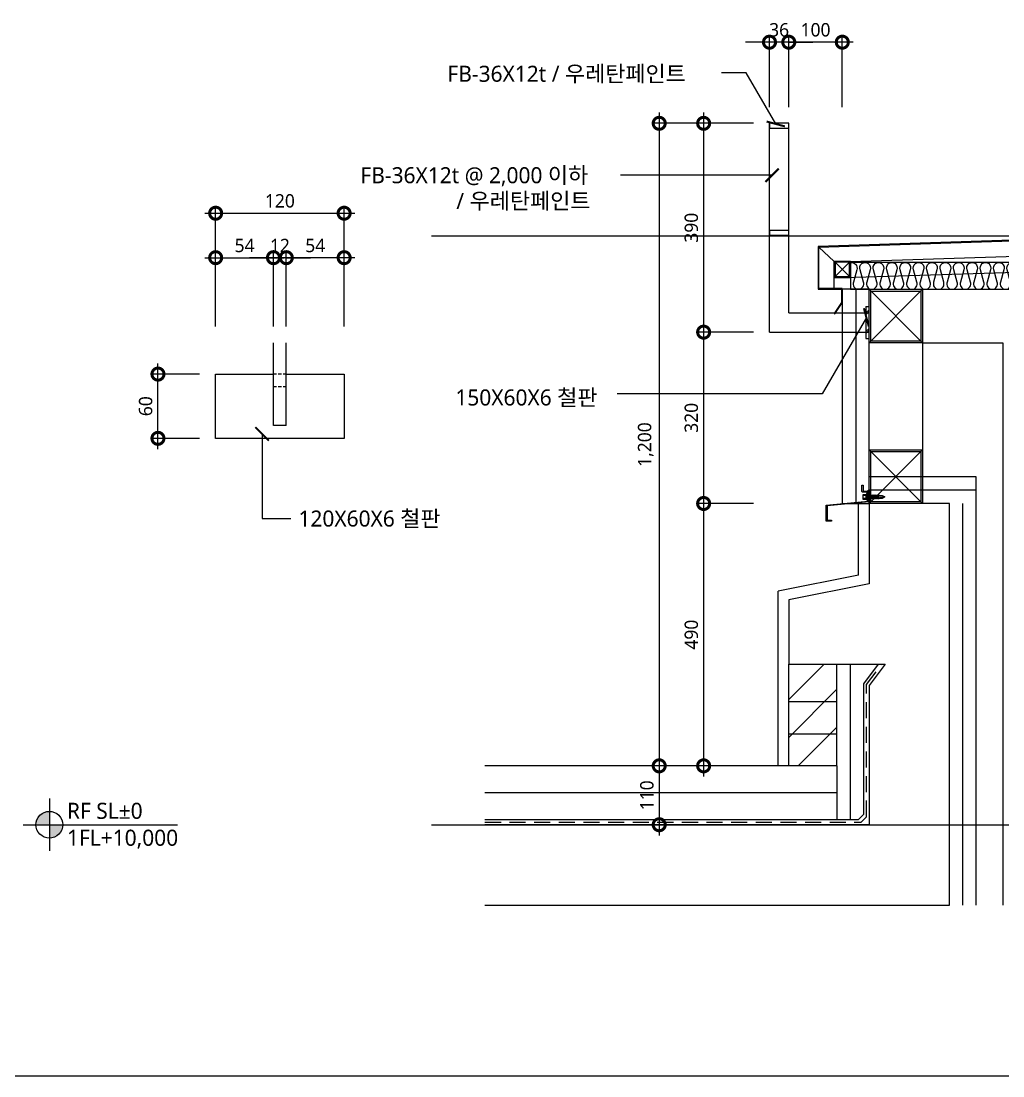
# Model space of a CAD drawing. Header units: millimetres. Extents: x 465 to 41696, y 198 to 5730.
# Drawn here: x 29654 to 31488, y 360 to 2330 of the extents above; entities that cross this region are included whole.
import ezdxf
from ezdxf.enums import TextEntityAlignment as Align

# ---------------------------------------------------------------- set-up
doc = ezdxf.new("R2010")
doc.units = ezdxf.units.MM
doc.header["$LTSCALE"] = 200
for name, pattern in [('CEN', [62, 60, -1, 0, -1]), ('CEN-OC', [10, 9.25, -0.25, 0.25, -0.25]), ('HID', [2.3, 1.5, -0.8])]:
    doc.linetypes.add(name, pattern=pattern)
doc.layers.get('DEFPOINTS').update_dxf_attribs({"color": 137})
for name, color, linetype in [('01FIN', 9, 'Continuous'), ('01HAT', 8, 'Continuous'), ('01단열재', 252, 'Continuous'), ('01하지철물', 8, 'Continuous'), ('02-PIR', 7, 'Continuous'), ('3', 3, 'Continuous'), ('6', 6, 'Continuous'), ('7', 7, 'Continuous'), ('A-CON', 2, 'Continuous'), ('BOLT', 6, 'Continuous'), ('cen', 1, 'CEN'), ('CTR', 1, 'CEN-OC'), ('DIM', 7, 'Continuous'), ('DIM-INT', 7, 'Continuous'), ('ELE-4', 4, 'Continuous'), ('ELE-5', 5, 'Continuous'), ('ELE-6', 6, 'Continuous'), ('ELE-8', 8, 'Continuous'), ('FLA', 2, 'Continuous'), ('HAT-254', 253, 'Continuous'), ('INSUL', 252, 'Continuous'), ('JD_04', 4, 'Continuous'), ('JD_08', 8, 'Continuous'), ('PANEL', 6, 'Continuous'), ('S-253', 252, 'Continuous'), ('SEC-5', 6, 'Continuous'), ('STL', 4, 'Continuous'), ('SYM-LEAD', 6, 'Continuous'), ('SYM-LEVEL', 7, 'Continuous'), ('SYP_BOLT', 9, 'Continuous'), ('SYP_FLASHING', 5, 'Continuous'), ('TABLE', 7, 'Continuous'), ('TEXT', 3, 'Continuous'), ('X-ER', 15, 'ER-X')]:
    doc.layers.add(name, color=color, linetype=linetype)
doc.styles.add('arial', font='arial.ttf')
doc.styles.get("Standard").update_dxf_attribs({"font": 'arial.ttf'})
doc.styles.add('스타일1', font='malgun.ttf')
doc.linetypes.add('ER-X', pattern='A,10,-0.8,["X",Standard,S=0.6,R=0,X=-0.15,Y=-0.3],-0.8', length=11.6)
doc.linetypes.add('INSUL50', pattern='A,0.00254,-2.54,[134,ltypeshp.shx,S=6.25,R=0,X=-2.54,Y=0],-19.92,[134,ltypeshp.shx,S=6.25,R=180,X=2.54,Y=0],-2.54', length=25.00254)
doc.dimstyles.new('CJA$0', dxfattribs={"dimscale": 300, "dimtxt": 2.7, "dimasz": 1, "dimexe": 2, "dimexo": 3, "dimgap": 1, "dimtad": 1, "dimdec": 0, "dimzin": 1, "dimdsep": 46, "dimtxsty": 'arial', "dimblk": 'DOT', "dimcen": 0.09, "dimdle": 1, "dimclrd": 256, "dimclre": 256, "dimclrt": 3, "dimadec": 0, "dimazin": 0, "dimtfac": 1, "dimtdec": 0, "dimtmove": 2, "dimatfit": 3, "dimldrblk": 'DOT', "dimfxl": 1, "dimtolj": 1, "dimtzin": 1, "dimarcsym": 0})
doc.dimstyles.new('DIM-QD 1', dxfattribs={"dimtxt": 3, "dimasz": 1.5, "dimexe": 1, "dimexo": 0, "dimgap": 1, "dimtad": 1, "dimdec": 3, "dimdsep": 46, "dimlunit": 6, "dimtxsty": '스타일1', "dimblk1": 'ARCHTICK', "dimblk2": 'ARCHTICK', "dimsah": 1, "dimcen": 0, "dimclrd": 256, "dimclre": 256, "dimclrt": 3, "dimazin": 2, "dimtfac": 1, "dimtdec": 3, "dimtix": 1, "dimtmove": 2, "dimatfit": 3, "dimldrblk": 'ARCHTICK', "dimfxl": 1, "dimtolj": 1, "dimtzin": 0, "dimarcsym": 0})

# ---------------------------------------------------------------- blocks, each defined once
blk = doc.blocks.new('하지철물')
at = {"layer": '01하지철물', "color": 1}
for p, q in [((-50, -50), (50, 50)), ((-50, 50.00000000046566), (50.00000000046566, -49.99999999953434))]:
    blk.add_line(p, q, dxfattribs=at)
at = {"layer": '01하지철물'}
for points in [[(-50, -50), (-50, 50.00000000046566), (50, 50), (50.00000000046566, -49.99999999953434)], [(-46.79999999998836, -46.79999999998836), (-46.79999999998836, 46.80000000045402), (46.80000000004657, 46.80000000001746), (46.80000000045402, -46.7999999995518)]]:
    blk.add_lwpolyline(points, close=True, dxfattribs=at)
blk = doc.blocks.new('STL_30x30')
at = {"layer": 'CTR'}
for p, q in [((1.600000004284084, 28.40000000223517), (28.39999999757856, 1.600000007078052)), ((28.39999999478459, 28.40000000502914), (1.600000007078052, 1.600000000558794))]:
    blk.add_line(p, q, dxfattribs=at)
at = {"layer": 'ELE-4'}
for points in [[(0, 0), (30.00000000186265, 7.450580596923828e-09), (30.00000000186265, 30.00000000651926), (0, 29.99999999906868)], [(1.600000007078052, 1.600000000558794), (28.39999999757856, 1.600000007078052), (28.39999999478459, 28.40000000502914), (1.600000004284084, 28.40000000223517)]]:
    blk.add_lwpolyline(points, close=True, dxfattribs=at)
blk = doc.blocks.new('CAP-610X100')
at = {"layer": 'ELE-6'}
blk.add_lwpolyline([(-550.0000000000146, -100), (-59.99999999998545, -100), (-59.99999999998545, -50.00000000093132), (-550.0000000000146, -50.00000000093132)], close=True, dxfattribs=at)
at = {"layer": 'ELE-8'}
for p, q in [((-29.99999999813735, -32.16198369140329), (-1.199999999254942, -1.26900951564312)), ((-580.0000000018772, -47.87626942055067), (-608.761049343273, -21.12935154512525)), ((-550.0000000000146, -47.87626941310009), (-60.00000000023283, -32.16198369885387)), ((-60, -50), (-60, -32.16198369885387)), ((-30, -95.96490254328819), (-30, -32.16198369140329)), ((-580, -98.75999999977648), (-580, -48.94769798452035)), ((-550, -50), (-550.0000000000146, -47.87626941310009)), ((-580, -78.85761445516255), (-59.4644564025366, -62.16198369779158))]:
    blk.add_line(p, q, dxfattribs=at)
at = {"layer": 'INSUL'}
for points in [[(-550.0000000000146, -50.31719986631651, -0.6083370256100794), (-538.1512069329474, -63.55000000094878), (-544.3512069329154, -86.45000000104483, 0.524855655771866), (-535.0012069328805, -100.0000000010332, 0.524855655770466), (-525.6512069329037, -86.45000000100117), (-531.851206932959, -63.55000000094878, -1.449197860962104), (-513.1512069329474, -63.55000000089058), (-519.3512069329154, -86.45000000100117, 0.524855655771866), (-510.0012069328805, -100.0000000009895, 0.524855655770466), (-500.6512069329037, -86.45000000095752), (-506.851206932959, -63.55000000089058, -1.449197860962104), (-488.1512069329474, -63.55000000083237), (-494.3512069329154, -86.45000000094296, 0.524855655771866), (-485.0012069328805, -100.0000000009313, 3.016802707928369e-05), (-484.9999999999854, -99.99999978246342)], [(-485.0012069328805, -100.0000000009313, 0.5248556557707146), (-475.6512069329037, -86.45000000091386), (-481.851206932959, -63.55000000093423, -1.449197860962104), (-463.1512069329474, -63.55000000089058), (-469.3512069329154, -86.45000000088476, 0.524855655771866), (-460.0012069328805, -100.0000000008731, 0.524855655770466), (-450.6512069329037, -86.45000000085565), (-456.851206932959, -63.55000000089058, -1.449197860962104), (-438.1512069329474, -63.55000000083237), (-444.3512069329154, -86.4500000008411, 0.524855655771866), (-435.0012069328805, -100.0000000008295, 0.524855655770466), (-425.6512069329037, -86.45000000079744), (-431.851206932959, -63.55000000083237, -1.449197860962104), (-413.1512069329474, -63.55000000077416), (-419.3512069329154, -86.45000000079744, 0.524855655771866), (-410.0012069328805, -100.0000000007858, 0.524855655770466), (-400.6512069329037, -86.45000000075379), (-406.851206932959, -63.55000000077416, -1.449197860962104), (-388.1512069329474, -63.55000000071595), (-394.3512069329154, -86.45000000073924, 0.524855655771866), (-385.0012069328805, -100.0000000007276, 0.524855655770466), (-375.6512069329037, -86.45000000071013), (-381.851206932959, -63.55000000071595, -1.449197860962104), (-363.1512069329474, -63.55000000065775), (-369.3512069329154, -86.45000000068103, 0.524855655771866), (-360.0012069328805, -100.0000000006694, 0.524855655770466), (-350.6512069329037, -86.45000000065193), (-356.851206932959, -63.55000000065775, -1.449197860962104), (-338.1512069329474, -63.55000000059954), (-344.3512069329154, -86.45000000063737, 0.524855655771866), (-335.0012069328805, -100.0000000006257, 0.524855655770466), (-325.6512069329037, -86.45000000059372), (-331.851206932959, -63.55000000059954, -1.449197860962104), (-313.1512069329474, -63.55000000054133), (-319.3512069329154, -86.45000000059372, 0.524855655771866), (-310.0012069328805, -100.0000000005821, 0.524855655770466), (-300.6512069329037, -86.45000000055006), (-306.851206932959, -63.55000000054133, -1.449197860962104), (-288.1512069329474, -63.55000000048312), (-294.3512069329154, -86.45000000053551, 0.524855655771866), (-285.0012069328805, -100.0000000005239, 0.524855655770466), (-275.6512069329037, -86.4500000005064), (-281.851206932959, -63.55000000048312, -1.449197860962104), (-263.1512069329474, -63.55000000042492), (-269.3512069329154, -86.4500000004773, 0.524855655771866), (-260.0012069328805, -100.0000000004657, 0.524855655770466), (-250.6512069329037, -86.4500000004482), (-256.851206932959, -63.55000000042492, -1.449197860962104), (-238.1512069329474, -63.55000000036671), (-244.3512069329154, -86.45000000043365, 0.524855655771866), (-235.0012069328805, -100.000000000422, 0.524855655770466), (-225.6512069329037, -86.45000000038999), (-231.851206932959, -63.55000000036671, -1.449197860962104), (-213.1512069329474, -63.5500000003085), (-219.3512069329154, -86.45000000038999, 0.524855655771866), (-210.0012069328805, -100.0000000003783, 0.524855655770466), (-200.6512069329037, -86.45000000034634), (-206.851206932959, -63.5500000003085, -1.449197860962104), (-188.1512069329474, -63.55000000025029), (-194.3512069329154, -86.45000000033178, 0.524855655771866), (-185.0012069328805, -100.0000000003201, 0.524855655770466), (-175.6512069329037, -86.45000000030268), (-181.851206932959, -63.55000000025029, -1.449197860962104), (-163.1512069329474, -63.55000000019209), (-169.3512069329154, -86.45000000027358, 0.524855655771866), (-160.0012069328805, -100.0000000002619, 0.524855655770466), (-150.6512069329037, -86.45000000024447), (-156.851206932959, -63.55000000019209, -1.449197860962104), (-138.1512069329474, -63.55000000013388), (-144.3512069329154, -86.45000000022992, 0.524855655771866), (-135.0012069328805, -100.0000000002183, 0.524855655770466), (-125.6512069329037, -86.45000000018626), (-131.851206932959, -63.55000000013388, -1.449197860962104), (-113.1512069329474, -63.55000000007567), (-119.3512069329154, -86.45000000018626, 0.524855655771866), (-110.0012069328805, -100.0000000001746, 0.524855655770466), (-100.6512069329037, -86.45000000014261), (-106.851206932959, -63.55000000007567, -1.449197860962104), (-88.15120693294739, -63.55000000001746), (-94.35120693291537, -86.45000000012806, 0.524855655771866), (-85.00120693288045, -100.0000000001164, 0.524855655770466), (-75.65120693290373, -86.45000000009895), (-81.85120693295903, -63.55000000001746, -1.449197860962104), (-63.15120693294739, -63.54999999995925), (-69.35120693291537, -86.45000000006985, 0.524855655771866), (-60.00120693288045, -100.0000000000582, 3.016802707928369e-05), (-59.99999999998545, -99.99999978160486, 3.016802707928369e-05)]]:
    blk.add_lwpolyline(points, format="xyb", dxfattribs=at)
at = {"layer": 'STL'}
blk.add_lwpolyline([(-579.1071200370789, -145.6451795063913), (-565, -124.9695355594158), (-565, -98.75999999977648), (-608.761049343273, -98.75999999977648), (-608.761049343273, -21.12935154512525), (-1.199999999254942, -1.26900951564312), (-1.199999999254942, -98.80000000074506), (-30, -95.96490254328819), (-30, -117.1653582265717), (-28.80000000074506, -117.1653582265717), (-28.80000000074506, -97.16490254347445), (0, -100.0000000009313), (0, 0), (-610, -20), (-610, -100), (-566.2400000002235, -100), (-566.2400000002235, -124.5868062712252), (-580.1314092222601, -144.9463006444275), (-579.1071200370789, -145.6451795063913)], dxfattribs=at)
at = {"layer": 'S-253'}
for p in [(-60, -62.16198369792255), (-580.0000000018772, -77.87626941961935)]:
    blk.add_blockref('STL_30x30', p, dxfattribs=at)
blk = doc.blocks.new('_DotSmall')
at = {"color": 0, "linetype": 'ByBlock', "const_width": 0.5}
blk.add_lwpolyline([(-0.0625, 0, 1), (0.0625, 0, 1)], format="xyb", close=True, dxfattribs=at)
blk = doc.blocks.new('*D260')
at = {"layer": 'DEFPOINTS', "color": 0, "transparency": 16777216}
for p in [(31088.27054439264, 2290.596425152642), (31088.27054439264, 2139.072955997452), (31188.27054424176, 2139.072955997452)]:
    blk.add_point(p, dxfattribs=at)
at = {"layer": 'DIM', "color": 7, "lineweight": -2, "transparency": 16777216}
for p, q in [((31208.27054424176, 2290.596425152642), (31068.27054439264, 2290.596425152642)), ((31088.27054439264, 2169.072955997452), (31088.27054439264, 2300.596425152642)), ((31188.27054424176, 2169.072955997452), (31188.27054424176, 2300.596425152642))]:
    blk.add_line(p, q, dxfattribs=at)
at = {"layer": 'DIM', "color": 7, "lineweight": -2, "transparency": 16777216, "xscale": 45, "yscale": 45, "zscale": 45, "rotation": 180}
blk.add_blockref('_DotSmall', (31088.27054439264, 2290.596425152642), dxfattribs=at)
at = {"layer": 'DIM', "color": 7, "lineweight": -2, "transparency": 16777216, "xscale": 45, "yscale": 45, "zscale": 45}
blk.add_blockref('_DotSmall', (31188.27054424176, 2290.596425152642), dxfattribs=at)
at = {"layer": 'DIM', "color": 3, "transparency": 16777216, "insert": (31138.2705443172, 2313.580460478729), "char_height": 25, "attachment_point": 5, "style": '스타일1'}
blk.add_mtext('\\A1;100', dxfattribs=at)
blk = doc.blocks.new('_DOT')
at = {"color": 0, "linetype": 'ByBlock'}
blk.add_line((-0.5, 0), (-1, 0), dxfattribs=at)
at = {"color": 0, "linetype": 'ByBlock', "const_width": 0.5}
blk.add_lwpolyline([(-0.25, 0, 1), (0.25, 0, 1)], format="xyb", close=True, dxfattribs=at)
blk = doc.blocks.new('*D261')
at = {"layer": 'DEFPOINTS', "color": 0, "transparency": 16777216}
for p in [(31052.27054455213, 2290.596425152372), (31052.27054455213, 2139.072955997452), (31088.27054439281, 2139.072955997452)]:
    blk.add_point(p, dxfattribs=at)
at = {"layer": 'DIM', "color": 7, "lineweight": -2, "transparency": 16777216}
for p, q in [((31052.27054455213, 2290.596425152372), (31007.27054455213, 2290.596425152372)), ((31052.27054455213, 2169.072955997452), (31052.27054455213, 2300.596425152372)), ((31088.27054439281, 2290.596425152372), (31052.27054455213, 2290.596425152372)), ((31088.27054439281, 2169.072955997452), (31088.27054439281, 2300.596425152372)), ((31088.27054439281, 2290.596425152372), (31133.27054439281, 2290.596425152372))]:
    blk.add_line(p, q, dxfattribs=at)
at = {"layer": 'DIM', "color": 7, "lineweight": -2, "transparency": 16777216, "xscale": 45, "yscale": 45, "zscale": 45}
blk.add_blockref('_DotSmall', (31052.27054455213, 2290.596425152372), dxfattribs=at)
at = {"layer": 'DIM', "color": 7, "lineweight": -2, "transparency": 16777216, "xscale": 45, "yscale": 45, "zscale": 45, "rotation": 180}
blk.add_blockref('_DotSmall', (31088.27054439281, 2290.596425152372), dxfattribs=at)
at = {"layer": 'DIM', "color": 3, "transparency": 16777216, "insert": (31070.27054447247, 2313.512525695851), "char_height": 25, "attachment_point": 5, "style": '스타일1'}
blk.add_mtext('\\A1;36', dxfattribs=at)
blk = doc.blocks.new('_ARCHTICK')
at = {"color": 0, "linetype": 'ByBlock', "const_width": 0.15}
blk.add_lwpolyline([(-0.5, -0.5), (0.5, 0.5)], dxfattribs=at)
blk = doc.blocks.new('*D262')
at = {"layer": 'DEFPOINTS', "color": 0, "transparency": 16777216}
for p in [(30149.72301897564, 1888.14483111619), (30149.72301897564, 1729.320902040064), (30257.72301897563, 1729.320902040064)]:
    blk.add_point(p, dxfattribs=at)
at = {"layer": 'DIM', "color": 7, "lineweight": -2, "transparency": 16777216}
for p, q in [((30149.72301897564, 1759.320902040064), (30149.72301897564, 1898.14483111619)), ((30257.72301897563, 1759.320902040064), (30257.72301897563, 1898.14483111619)), ((30277.72301897563, 1888.14483111619), (30129.72301897564, 1888.14483111619))]:
    blk.add_line(p, q, dxfattribs=at)
at = {"layer": 'DIM', "color": 7, "lineweight": -2, "transparency": 16777216, "xscale": 45, "yscale": 45, "zscale": 45, "rotation": 180}
blk.add_blockref('_DotSmall', (30149.72301897564, 1888.14483111619), dxfattribs=at)
at = {"layer": 'DIM', "color": 7, "lineweight": -2, "transparency": 16777216, "xscale": 45, "yscale": 45, "zscale": 45}
blk.add_blockref('_DotSmall', (30257.72301897563, 1888.14483111619), dxfattribs=at)
at = {"layer": 'DIM', "color": 3, "transparency": 16777216, "insert": (30203.72301897564, 1910.857127311843), "char_height": 25, "attachment_point": 5, "style": '스타일1'}
blk.add_mtext('\\A1;54', dxfattribs=at)
blk = doc.blocks.new('*D263')
at = {"layer": 'DEFPOINTS', "color": 0, "transparency": 16777216}
for p in [(30125.72301897564, 1888.14483111619), (30017.72301897563, 1729.320902040064), (30125.72301897564, 1729.320902040064)]:
    blk.add_point(p, dxfattribs=at)
at = {"layer": 'DIM', "color": 7, "lineweight": -2, "transparency": 16777216}
for p, q in [((30017.72301897563, 1759.320902040064), (30017.72301897563, 1898.14483111619)), ((30125.72301897564, 1759.320902040064), (30125.72301897564, 1898.14483111619)), ((29997.72301897563, 1888.14483111619), (30145.72301897564, 1888.14483111619))]:
    blk.add_line(p, q, dxfattribs=at)
at = {"layer": 'DIM', "color": 7, "lineweight": -2, "transparency": 16777216, "xscale": 45, "yscale": 45, "zscale": 45, "rotation": 180}
blk.add_blockref('_DotSmall', (30017.72301897563, 1888.14483111619), dxfattribs=at)
at = {"layer": 'DIM', "color": 7, "lineweight": -2, "transparency": 16777216, "xscale": 45, "yscale": 45, "zscale": 45}
blk.add_blockref('_DotSmall', (30125.72301897564, 1888.14483111619), dxfattribs=at)
at = {"layer": 'DIM', "color": 3, "transparency": 16777216, "insert": (30071.72301897564, 1910.857127311843), "char_height": 25, "attachment_point": 5, "style": '스타일1'}
blk.add_mtext('\\A1;54', dxfattribs=at)
blk = doc.blocks.new('*D264')
at = {"layer": 'DEFPOINTS', "color": 0, "transparency": 16777216}
for p in [(29909.93529520531, 1670.723533587774), (30017.72301897566, 1670.723533587774), (30017.72301897566, 1550.723533587774)]:
    blk.add_point(p, dxfattribs=at)
at = {"layer": 'DIM', "color": 7, "lineweight": -2, "transparency": 16777216}
for p, q in [((29909.93529520531, 1530.723533587774), (29909.93529520531, 1690.723533587774)), ((29987.72301897566, 1670.723533587774), (29899.93529520531, 1670.723533587774)), ((29987.72301897566, 1550.723533587774), (29899.93529520531, 1550.723533587774))]:
    blk.add_line(p, q, dxfattribs=at)
at = {"layer": 'DIM', "color": 7, "lineweight": -2, "transparency": 16777216, "xscale": 45, "yscale": 45, "zscale": 45}
for p, rotation in [((29909.93529520531, 1670.723533587774), 90), ((29909.93529520531, 1550.723533587774), 270)]:
    blk.add_blockref('_DotSmall', p, dxfattribs=dict(at, rotation=rotation))
at = {"layer": 'DIM', "color": 3, "transparency": 16777216, "insert": (29887.01919466182, 1610.723533587765), "char_height": 25, "attachment_point": 5, "rotation": 90, "style": '스타일1'}
blk.add_mtext('\\A1;60', dxfattribs=at)
blk = doc.blocks.new('*D265')
at = {"layer": 'DEFPOINTS', "color": 0, "transparency": 16777216}
for p in [(30125.72301897564, 1888.14483111619), (30125.72301897564, 1729.320902040064), (30149.72301897564, 1729.320902040064)]:
    blk.add_point(p, dxfattribs=at)
at = {"layer": 'DIM', "color": 7, "lineweight": -2, "transparency": 16777216}
for p, q in [((30125.72301897564, 1759.320902040064), (30125.72301897564, 1898.14483111619)), ((30149.72301897564, 1759.320902040064), (30149.72301897564, 1898.14483111619)), ((30125.72301897564, 1888.14483111619), (30080.72301897564, 1888.14483111619)), ((30149.72301897564, 1888.14483111619), (30125.72301897564, 1888.14483111619)), ((30149.72301897564, 1888.14483111619), (30194.72301897564, 1888.14483111619))]:
    blk.add_line(p, q, dxfattribs=at)
at = {"layer": 'DIM', "color": 7, "lineweight": -2, "transparency": 16777216, "xscale": 45, "yscale": 45, "zscale": 45}
blk.add_blockref('_DotSmall', (30125.72301897564, 1888.14483111619), dxfattribs=at)
at = {"layer": 'DIM', "color": 7, "lineweight": -2, "transparency": 16777216, "xscale": 45, "yscale": 45, "zscale": 45, "rotation": 180}
blk.add_blockref('_DotSmall', (30149.72301897564, 1888.14483111619), dxfattribs=at)
at = {"layer": 'DIM', "color": 3, "transparency": 16777216, "insert": (30137.72301897564, 1910.916570246625), "char_height": 25, "attachment_point": 5, "style": '스타일1'}
blk.add_mtext('\\A1;12', dxfattribs=at)
blk = doc.blocks.new('*D284')
at = {"layer": 'DEFPOINTS', "color": 0, "transparency": 16777216}
for p in [(31052.26238721699, 1429.072955995597), (30929.25983790876, 939.0729559950076), (31052.26238721699, 939.0729559950078)]:
    blk.add_point(p, dxfattribs=at)
at = {"layer": 'DIM-INT', "color": 7, "lineweight": -2, "transparency": 16777216}
for p, q in [((30929.25983790876, 1449.072955995597), (30929.25983790876, 919.0729559950076)), ((31022.26238721699, 1429.072955995597), (30919.25983790876, 1429.072955995597)), ((31022.26238721699, 939.0729559950078), (30919.25983790876, 939.0729559950076))]:
    blk.add_line(p, q, dxfattribs=at)
at = {"layer": 'DIM-INT', "color": 7, "lineweight": -2, "transparency": 16777216, "xscale": 45, "yscale": 45, "zscale": 45}
for p, rotation in [((30929.25983790876, 1429.072955995597), 90), ((30929.25983790876, 939.0729559950076), 270)]:
    blk.add_blockref('_DotSmall', p, dxfattribs=dict(at, rotation=rotation))
at = {"layer": 'DIM-INT', "color": 3, "transparency": 16777216, "insert": (30906.34373736527, 1184.072955995294), "char_height": 25, "attachment_point": 5, "rotation": 90, "style": '스타일1'}
blk.add_mtext('\\A1;490', dxfattribs=at)
blk = doc.blocks.new('*D285')
at = {"layer": 'DEFPOINTS', "color": 0, "transparency": 16777216}
for p in [(31052.26238721699, 1749.072591774661), (30929.25983790876, 1429.072955995597), (31052.26238721699, 1429.072955995597)]:
    blk.add_point(p, dxfattribs=at)
at = {"layer": 'DIM-INT', "color": 7, "lineweight": -2, "transparency": 16777216}
for p, q in [((30929.25983790876, 1769.072591774661), (30929.25983790876, 1409.072955995597)), ((31022.26238721699, 1749.072591774661), (30919.25983790876, 1749.072591774661)), ((31022.26238721699, 1429.072955995597), (30919.25983790876, 1429.072955995597))]:
    blk.add_line(p, q, dxfattribs=at)
at = {"layer": 'DIM-INT', "color": 7, "lineweight": -2, "transparency": 16777216, "xscale": 45, "yscale": 45, "zscale": 45}
for p, rotation in [((30929.25983790876, 1749.072591774661), 90), ((30929.25983790876, 1429.072955995597), 270)]:
    blk.add_blockref('_DotSmall', p, dxfattribs=dict(at, rotation=rotation))
at = {"layer": 'DIM-INT', "color": 3, "transparency": 16777216, "insert": (30906.34373736527, 1589.07277388512), "char_height": 25, "attachment_point": 5, "rotation": 90, "style": '스타일1'}
blk.add_mtext('\\A1;320', dxfattribs=at)
blk = doc.blocks.new('*D286')
at = {"layer": 'DEFPOINTS', "color": 0, "transparency": 16777216}
for p in [(30985.27054424037, 2139.072955997454), (30846.25983790877, 939.0729559950076), (30985.27054424038, 939.0729559950078)]:
    blk.add_point(p, dxfattribs=at)
at = {"layer": 'DIM-INT', "color": 7, "lineweight": -2, "transparency": 16777216}
for p, q in [((30846.25983790877, 2159.072955997454), (30846.25983790877, 919.0729559950076)), ((30955.27054424037, 2139.072955997454), (30836.25983790877, 2139.072955997454)), ((30955.27054424038, 939.0729559950076), (30836.25983790877, 939.0729559950076))]:
    blk.add_line(p, q, dxfattribs=at)
at = {"layer": 'DIM-INT', "color": 7, "lineweight": -2, "transparency": 16777216, "xscale": 45, "yscale": 45, "zscale": 45}
for p, rotation in [((30846.25983790877, 2139.072955997454), 90), ((30846.25983790877, 939.0729559950076), 270)]:
    blk.add_blockref('_DotSmall', p, dxfattribs=dict(at, rotation=rotation))
at = {"layer": 'DIM-INT', "color": 3, "transparency": 16777216, "insert": (30821.17831616963, 1539.072955996222), "char_height": 25, "attachment_point": 5, "rotation": 90, "style": '스타일1'}
blk.add_mtext('\\A1;1,200', dxfattribs=at)
blk = doc.blocks.new('*D287')
at = {"layer": 'DEFPOINTS', "color": 0, "transparency": 16777216}
for p in [(30257.72301897563, 1971.14483111619), (30017.72301897563, 1729.320902040064), (30257.72301897563, 1729.320902040064)]:
    blk.add_point(p, dxfattribs=at)
at = {"layer": 'DIM', "color": 7, "lineweight": -2, "transparency": 16777216}
for p, q in [((29997.72301897563, 1971.14483111619), (30277.72301897563, 1971.14483111619)), ((30017.72301897563, 1759.320902040064), (30017.72301897563, 1981.14483111619)), ((30257.72301897563, 1759.320902040064), (30257.72301897563, 1981.14483111619))]:
    blk.add_line(p, q, dxfattribs=at)
at = {"layer": 'DIM', "color": 7, "lineweight": -2, "transparency": 16777216, "xscale": 45, "yscale": 45, "zscale": 45, "rotation": 180}
blk.add_blockref('_DotSmall', (30017.72301897563, 1971.14483111619), dxfattribs=at)
at = {"layer": 'DIM', "color": 7, "lineweight": -2, "transparency": 16777216, "xscale": 45, "yscale": 45, "zscale": 45}
blk.add_blockref('_DotSmall', (30257.72301897563, 1971.14483111619), dxfattribs=at)
at = {"layer": 'DIM', "color": 3, "transparency": 16777216, "insert": (30137.72301897563, 1994.128866442277), "char_height": 25, "attachment_point": 5, "style": '스타일1'}
blk.add_mtext('\\A1;120', dxfattribs=at)
blk = doc.blocks.new('*D289')
at = {"layer": 'DEFPOINTS', "color": 0, "transparency": 16777216}
for p in [(31052.26238721699, 2139.072955997452), (30929.2598379088, 1749.072591774661), (31052.26238721699, 1749.072591774661)]:
    blk.add_point(p, dxfattribs=at)
at = {"layer": 'DIM-INT', "color": 7, "lineweight": -2, "transparency": 16777216}
for p, q in [((30929.2598379088, 2159.072955997452), (30929.2598379088, 1729.072591774661)), ((31022.26238721699, 2139.072955997452), (30919.2598379088, 2139.072955997452)), ((31022.26238721699, 1749.072591774661), (30919.2598379088, 1749.072591774661))]:
    blk.add_line(p, q, dxfattribs=at)
at = {"layer": 'DIM-INT', "color": 7, "lineweight": -2, "transparency": 16777216, "xscale": 45, "yscale": 45, "zscale": 45}
for p, rotation in [((30929.2598379088, 2139.072955997452), 90), ((30929.2598379088, 1749.072591774661), 270)]:
    blk.add_blockref('_DotSmall', p, dxfattribs=dict(at, rotation=rotation))
at = {"layer": 'DIM-INT', "color": 3, "transparency": 16777216, "insert": (30906.34373736531, 1944.072773886048), "char_height": 25, "attachment_point": 5, "rotation": 90, "style": '스타일1'}
blk.add_mtext('\\A1;390', dxfattribs=at)
blk = doc.blocks.new('*D290')
at = {"layer": 'DEFPOINTS', "color": 0, "transparency": 16777216}
for p in [(31052.26238721698, 939.072955997591), (30846.25983790875, 829.0729559974607), (31052.262387217, 829.0729559974608)]:
    blk.add_point(p, dxfattribs=at)
at = {"layer": 'DIM-INT', "color": 7, "lineweight": -2, "transparency": 16777216}
for p, q in [((30846.25983790875, 959.0729559975908), (30846.25983790875, 809.0729559974607)), ((31022.26238721698, 939.072955997591), (30836.25983790875, 939.0729559975908)), ((31022.262387217, 829.0729559974608), (30836.25983790875, 829.0729559974607))]:
    blk.add_line(p, q, dxfattribs=at)
at = {"layer": 'DIM-INT', "color": 7, "lineweight": -2, "transparency": 16777216, "xscale": 45, "yscale": 45, "zscale": 45}
for p, rotation in [((30846.25983790875, 939.0729559975908), 90), ((30846.25983790875, 829.0729559974607), 270)]:
    blk.add_blockref('_DotSmall', p, dxfattribs=dict(at, rotation=rotation))
at = {"layer": 'DIM-INT', "color": 3, "transparency": 16777216, "insert": (30823.27580258266, 884.0729559975167), "char_height": 25, "attachment_point": 5, "rotation": 90, "style": '스타일1'}
blk.add_mtext('\\A1;110', dxfattribs=at)
blk = doc.blocks.new('LEVEL1')
at = {"layer": 'SYM-LEVEL'}
h = blk.add_hatch(color=6, dxfattribs=at)
edge = h.paths.add_edge_path()
edge.add_ellipse((4.870727601126646, -1.821831574488897e-11), major_axis=(1.767766952930637, 1.767766952930637), ratio=1, start_angle=405.0000000007734, end_angle=494.9999999999999)
edge.add_line((2.370727601183262, -1.821831574488897e-11), (4.870727601095953, -1.821831574488897e-11))
edge.add_line((4.870727601089584, -1.821831574488897e-11), (4.870727601089584, 2.49999999993754))
edge = h.paths.add_edge_path()
edge.add_ellipse((4.870727601126646, -1.821831574488897e-11), major_axis=(1.767766952930637, 1.767766952930637), ratio=1, start_angle=224.9999999992264, end_angle=314.9999999999999)
edge.add_line((7.370727601071394, -1.821831574488897e-11), (4.870727601085947, -1.123341574488897e-11))
edge.add_line((4.870727601089584, -1.821831574488897e-11), (4.870727601089584, -2.499999999973979))
at = {"layer": 'SYM-LEVEL', "color": 6}
for p, q in [((4.870727601089584, 4.87072760107003), (4.870727601089584, -4.870727601097286)), ((1.13686837721616e-12, 0), (9.741455202178713, 0)), ((9.070727601108501, 0), (28.80100546243241, 0))]:
    blk.add_line(p, q, dxfattribs=at)
blk.add_ellipse((4.870727601126646, -1.818989403545856e-11), major_axis=(1.767766952930637, 1.767766952930637), ratio=1, start_param=5.497787143782105, end_param=11.78097245096169, dxfattribs=at)
at = {"layer": 'SYM-LEVEL', "color": 3, "style": '스타일1'}
for tag, p in [('1층-바닥마감', (8.157181004361718, 1.105389769758432)), ('EL-+100', (8.157181004361718, -3.928052367949903))]:
    blk.add_attdef(tag, p, '', height=3, dxfattribs=at)
blk = doc.blocks.new('SDS32')
at = {"layer": 'SYP_BOLT'}
for p, q in [((-5, 2.099999999998545), (-8, 1)), ((8, 1), (-8, 1)), ((-8, 1), (-8, 0)), ((8, 0), (-8, 0)), ((-3.000000000001819, 0.3394318284335895), (-3.541486946975056, -0.005351718617021106)), ((-3.000000000001819, 0), (-3.000000000001819, -3.66056817156641)), ((-2.5, 9.099999999998545), (-2.500000000001819, 3.099999999998545)), ((2.5, 3.099999999998545), (2.5, 9.099999999998545)), ((2.999999999998181, 0), (2.999999999998181, -5.688295200532593)), ((5, 2.099999999998545), (8, 1)), ((8, 1), (8, 0)), ((-3.000000000001819, -3.66056817156641), (-3.541486946975056, -4.005351718617021)), ((3.753096175909377, -6.470588945834606), (-3.541486946975056, -4.005351718617021)), ((-3.541486946975056, -4.005351718617021), (-3.000000000001819, -4.716131171742745)), ((-3.000000000001819, -5.66056817156641), (-3.541486946975056, -6.005351718617021)), ((3.753096175909377, -8.470588945834606), (-3.541486946975056, -6.005351718617021)), ((-3.541486946975056, -6.005351718617021), (-3.000000000001819, -6.716131171735469)), ((-3.000000000001819, -7.66056817156641), (-3.541486946975056, -8.005351718617021)), ((3.753096175909377, -10.47058894583461), (-3.541486946975056, -8.005351718617021)), ((-3.541486946975056, -8.005351718617021), (-3.000000000001819, -8.71613117173547)), ((-3.000000000001819, -9.66056817156641), (-3.541486946975056, -10.00535171861702)), ((-3.541486946975056, -10.00535171861702), (-3.000000000001819, -10.71613117173547)), ((3.753096175909377, -12.47058894583461), (-3.541486946975056, -10.00535171861702)), ((-3.000000000001819, -11.66056817156641), (-3.541486946975056, -12.00535171861702)), ((3.753096175909377, -14.47058894583461), (-3.541486946975056, -12.00535171861702)), ((-3.541486946975056, -12.00535171861702), (-3.000000000001819, -12.71613117173547)), ((-3.000000000001819, -13.66056817156641), (-3.541486946975056, -14.00535171861702)), ((3.753096175909377, -16.47058894583461), (-3.541486946975056, -14.00535171861702)), ((-3.541486946975056, -14.00535171861702), (-3.000000000001819, -14.71613117173547)), ((-3.000000000001819, -15.66056817156641), (-3.541486946975056, -16.00535171861702)), ((3.753096175909377, -18.47058894583461), (-3.541486946975056, -16.00535171861702)), ((-3.541486946975056, -16.00535171861702), (-3.000000000001819, -16.71613117173547)), ((-3.000000000001819, -17.66056817156641), (-3.541486946975056, -18.00535171861702)), ((3.753096175909377, -20.47058894583461), (-3.541486946975056, -18.00535171861702)), ((-3.541486946975056, -18.00535171861702), (-3.000000000001819, -18.71613117173547)), ((2.999999999998181, -5.688295200532593), (-3.000000000001819, -3.66056817156641)), ((2.999999999998181, -6.743858200701652), (-3.000000000001819, -4.716131171735469)), ((-3.000000000001819, -4.716131171735469), (-3.000000000001819, -5.66056817156641)), ((2.999999999998181, -7.688295200532593), (-3.000000000001819, -5.66056817156641)), ((2.999999999998181, -8.743858200701652), (-3.000000000001819, -6.716131171735469)), ((-3.000000000001819, -6.716131171735469), (-3.000000000001819, -7.66056817156641)), ((2.999999999998181, -9.688295200532593), (-3.000000000001819, -7.66056817156641)), ((-3.000000000001819, -8.71613117173547), (-3.000000000001819, -9.66056817156641)), ((2.999999999998181, -10.74385820070165), (-3.000000000001819, -8.71613117173547)), ((2.999999999998181, -11.68829520053259), (-3.000000000001819, -9.66056817156641)), ((2.999999999998181, -12.74385820070165), (-3.000000000001819, -10.71613117173547)), ((-3.000000000001819, -10.71613117173547), (-3.000000000001819, -11.66056817156641)), ((2.999999999998181, -13.68829520053259), (-3.000000000001819, -11.66056817156641)), ((2.999999999998181, -14.74385820070165), (-3.000000000001819, -12.71613117173547)), ((-3.000000000001819, -12.71613117173547), (-3.000000000001819, -13.66056817156641)), ((2.999999999998181, -15.68829520053259), (-3.000000000001819, -13.66056817156641)), ((2.999999999998181, -16.74385820070165), (-3.000000000001819, -14.71613117173547)), ((-3.000000000001819, -14.71613117173547), (-3.000000000001819, -15.66056817156641)), ((2.999999999998181, -17.68829520053259), (-3.000000000001819, -15.66056817156641)), ((2.999999999998181, -18.74385820070165), (-3.000000000001819, -16.71613117173547)), ((-3.000000000001819, -16.71613117173547), (-3.000000000001819, -17.66056817156641)), ((2.999999999998181, -19.68829520053259), (-3.000000000001819, -17.66056817156641)), ((-3.000000000001819, -18.71613117173547), (-3.000000000001819, -21)), ((2.999999999998181, -20.74385820070165), (-3.000000000001819, -18.71613117173547)), ((2.999999999998181, -5.688295200532593), (3.753096175909377, -6.470588945834606)), ((3.753096175909377, -6.470588945834606), (2.999999999998181, -6.743858200701652)), ((2.999999999998181, -6.743858200701652), (2.999999999998181, -7.688295200532593)), ((2.999999999998181, -7.688295200532593), (3.753096175909377, -8.470588945834606)), ((3.753096175909377, -8.470588945834606), (2.999999999998181, -8.743858200701652)), ((2.999999999998181, -8.743858200701652), (2.999999999998181, -9.688295200532593)), ((2.999999999998181, -9.688295200532593), (3.753096175909377, -10.47058894583461)), ((3.753096175909377, -10.47058894583461), (2.999999999998181, -10.74385820070165)), ((2.999999999998181, -10.74385820070165), (2.999999999998181, -11.68829520053259)), ((2.999999999998181, -11.68829520053259), (3.753096175909377, -12.47058894583461)), ((3.753096175909377, -12.47058894583461), (2.999999999998181, -12.74385820070165)), ((2.999999999998181, -12.74385820070165), (2.999999999998181, -13.68829520053259)), ((2.999999999998181, -13.68829520053259), (3.753096175909377, -14.47058894583461)), ((3.753096175909377, -14.47058894583461), (2.999999999998181, -14.74385820070165)), ((2.999999999998181, -14.74385820070165), (2.999999999998181, -15.68829520053259)), ((2.999999999998181, -15.68829520053259), (3.753096175909377, -16.47058894583461)), ((3.753096175909377, -16.47058894583461), (2.999999999998181, -16.74385820070165)), ((2.999999999998181, -16.74385820070165), (2.999999999998181, -17.68829520053259)), ((2.999999999998181, -17.68829520053259), (3.753096175909377, -18.47058894583461)), ((3.753096175909377, -18.47058894583461), (2.999999999998181, -18.74385820070165)), ((2.999999999998181, -18.74385820070165), (2.999999999998181, -19.68829520053259)), ((2.999999999998181, -19.68829520053259), (3.753096175909377, -20.47058894583461)), ((3.753096175909377, -20.47058894583461), (2.999999999998181, -20.74385820070165)), ((2.999999999998181, -20.74385820070165), (2.999999999998181, -22))]:
    blk.add_line(p, q, dxfattribs=at)
blk.add_lwpolyline([(4.999999999998181, 3.099999999998545), (5, 2.099999999998545), (-5, 2.099999999998545), (-5.000000000001819, 3.099999999998545)], close=True, dxfattribs=at)
for points in [[(4, 3.099999999998545), (4, 9.099999999998545), (-4, 9.099999999998545), (-4.000000000001819, 3.099999999998545)], [(-1.818989403545856e-12, -32), (-1.000000000001819, -23), (-3, -21), (-1.000000000001819, -20), (3, -22)], [(3, -22), (3, -27), (-1.818989403545856e-12, -32), (-3, -27), (-3, -21)]]:
    blk.add_lwpolyline(points, dxfattribs=at)
at = {"layer": 'SYP_BOLT', "color": 0}
blk.add_solid([(8, 1), (-8, 1), (8, 0), (-8, 0)], dxfattribs=at)
blk = doc.blocks.new('A$Ca95a024b')
at = {"layer": 'FLA', "color": 6}
blk.add_lwpolyline([(-120.0000000004657, -82.99999999956344), (-130.0000000004657, -82.99999999956344), (-130.0000000004657, -52.99999999956344), (-51.60000000032596, -45.50710860957042), (-51.60000000032596, -24.99999999956344), (-50.00000000046566, -24.99999999956344), (-50.00000000046566, -46.97333404517849), (-128.4000000003725, -54.46622543518606), (-128.4000000003725, -81.39999999957217), (-120.0000000004657, -81.39999999957217)], close=True, dxfattribs=at)
at = {"layer": 'SYP_FLASHING', "color": 251}
blk.add_lwpolyline([(-63.55826904834248, -15.88165402272716), (-61.25826904841233, -15.88165402272716), (-61.25826904841233, -26.88165402272716), (-52.00000000069849, -26.88165402272716, -0.4142135623730951), (-50.00000000069849, -28.88165402272716), (-50.00000000069849, -46.88165402272716), (-52.30000000062864, -46.88165402272716), (-52.30000000062864, -29.18165402277373), (-61.55826904834248, -29.18165402277373, -0.4142135623730951), (-63.55826904834248, -27.18165402277373)], format="xyb", close=True, dxfattribs=at)
at = {"layer": 'BOLT', "color": 0, "rotation": 90.00000000000001}
blk.add_blockref('SDS32', (-52.30000000062864, -37.80145218447433), dxfattribs=at)

msp = doc.modelspace()

# ---------------------------------------------------------------- hatches: boundary and pattern name
at = {"layer": '01HAT', "ltscale": 2}
h = msp.add_hatch(dxfattribs=at)
h.set_pattern_fill('ANSI31', color=256, scale=400, style=0)
h.set_pattern_definition([(45, (-684515.221645732, 171534.7558584973), (-35.35533905932737, 35.35533905932738), [])])
h.paths.add_polyline_path([(31088.27054424174, 1129.072955995231), (31178.27054424127, 1129.072955995231), (31178.27054424148, 939.0729559976785), (31088.27054424148, 939.0729559976785)])

# ---------------------------------------------------------------- linework, layer by layer
at = {"layer": '01FIN'}
for p, q in [((31218.27054424265, 1295.241271799897), (31218.27054424265, 1429.072955997254)), ((31218.27054424265, 1295.241271799897), (31068.27054424195, 1265.241271799897)), ((31068.27054424126, 939.0729559951005), (31068.27054424195, 1265.241271799897))]:
    msp.add_line(p, q, dxfattribs=at)
at = {"layer": '01단열재', "linetype": 'INSUL50', "ltscale": 0.005}
for p, q in [((31213.2705442416, 1829.072955996439), (31213.2705442416, 1429.072955993296)), ((31438.27054424568, 1454.072955995508), (31238.2705442416, 1454.072955995508)), ((31413.27054424567, 679.072955997467), (31413.27054424568, 1429.072955999291)), ((31203.27054424102, 839.0729559948679), (31203.27054424126, 1129.072955995275))]:
    msp.add_line(p, q, dxfattribs=at)
at = {"layer": '01단열재'}
msp.add_line((31438.27054424568, 1479.072955995508), (31238.27054424114, 1479.072955995508), dxfattribs=at)
msp.add_lwpolyline([(31438.27054424568, 679.072955997467), (31438.27054424568, 1479.072955997487)], dxfattribs=at)
at = {"layer": '01하지철물'}
for p, q in [((31338.27054424137, 1829.072955995624), (31338.27054424314, 1529.072955993762)), ((31338.27054424199, 1729.072955997487), (31488.27054424153, 1729.072955997487)), ((31488.2705442413, 1729.072955997021), (31488.2705442413, 679.0729559974652)), ((31178.27054424079, 939.0729559951005), (31178.27054424079, 839.0729559948699))]:
    msp.add_line(p, q, dxfattribs=at)
at = {"layer": '02-PIR', "ltscale": 150}
for p, q in [((31238.27054424153, 1829.072955997487), (31588.27054424176, 1829.072955997487)), ((31303.27054424153, 1829.072955997487), (31653.27054424176, 1829.072955997487))]:
    msp.add_line(p, q, dxfattribs=at)
at = {"layer": '3'}
msp.add_line((31178.27054424102, 939.0729559976767), (30520.73475248773, 939.0729559977271), dxfattribs=at)
at = {"layer": '6', "linetype": 'HID', "ltscale": 0.1}
msp.add_lwpolyline([(30520.73475248773, 834.0729559949368), (31223.27054424195, 834.0729559948677), (31233.27054424195, 844.0729559948677), (31233.27054424149, 1090.739622661903), (31262.02054424149, 1129.072955995273)], dxfattribs=at)
at = {"layer": '7'}
for p, q in [((31088.27054424149, 939.0729559951005), (31088.27054424172, 1129.072955995217)), ((31178.27054424102, 939.0729559951587), (31178.27054424126, 1129.072955995333)), ((31088.27054424149, 1059.072955995101), (31178.27054424149, 1059.072955995101)), ((31088.27054424149, 999.0729559951005), (31178.27054424149, 999.0729559951005))]:
    msp.add_line(p, q, dxfattribs=at)
at = {"layer": 'A-CON'}
for points in [[(31388.27054424335, 679.0729559974652), (31388.27054424335, 829.0729559974652), (31388.27054424289, 829.072955997487), (31388.27054424265, 1429.072955997254), (31238.27054424289, 1429.072955997254), (31238.27054424289, 1279.072955995159), (31088.27054424149, 1249.072955995101), (31088.27054424149, 1129.072955995217), (31268.27054424149, 1129.072955995275), (31238.27054424149, 1089.072955995275), (31238.27054424289, 829.0729559975453), (30520.73475248773, 829.0729559976144)], [(30520.73475248773, 679.0729559975471), (31388.27054424335, 679.0729559974652)]]:
    msp.add_lwpolyline(points, dxfattribs=at)
at = {"layer": 'cen'}
for p, q in [((30420.97491187368, 1929.072955997545), (32009.98070987172, 1929.072955997545)), ((30420.97491187368, 829.0729559975453), (32009.98070987172, 829.0729559975453))]:
    msp.add_line(p, q, dxfattribs=at)
at = {"layer": 'ELE-4'}
for p, q in [((30125.72301897564, 1574.723533587697), (30125.72301897564, 1729.320902040064)), ((30149.72301897564, 1574.723533587697), (30149.72301897564, 1729.320902040064)), ((30149.72301897564, 1574.723533587697), (30125.72301897564, 1574.723533587697))]:
    msp.add_line(p, q, dxfattribs=at)
at = {"layer": 'ELE-4', "elevation": 3.837656000001589e-10}
msp.add_lwpolyline([(30149.72301897564, 1670.723533587773), (30257.72301897564, 1670.723533587773), (30257.72301897564, 1550.723533587773), (30017.72301897564, 1550.723533587773), (30017.72301897564, 1670.723533587773), (30125.72301897564, 1670.723533587773)], dxfattribs=at)
at = {"layer": 'ELE-5', "linetype": 'HID', "ltscale": 0.02}
for p, q in [((30149.72301897564, 1670.723533587773), (30125.72301897564, 1670.723533587773)), ((30149.72301897564, 1646.723533587697), (30125.72301897564, 1646.723533587697))]:
    msp.add_line(p, q, dxfattribs=at)
at = {"layer": 'HAT-254'}
msp.add_lwpolyline([(30520.73475248773, 839.0729559949368), (31218.27054424195, 839.0729559948677), (31228.27054424195, 849.0729559948677), (31228.27054424149, 1092.406289328589), (31255.77054424149, 1129.072955995272)], dxfattribs=at)
at = {"layer": 'JD_04'}
msp.add_line((31232.27054424176, 1797.072955677641), (31238.27054424176, 1797.072955677641), dxfattribs=at)
for points in [[(31232.27054424176, 1737.072955677612), (31238.27054424176, 1737.072955677641), (31238.27054424176, 1797.072955677641)], [(31232.27054424176, 1797.072955677612), (31232.27054424176, 1797.072955677612), (31232.27054424176, 1737.072955677612)]]:
    msp.add_lwpolyline(points, dxfattribs=at)
at = {"layer": 'JD_08'}
for p, q in [((31232.27054424176, 1785.001659897337), (31238.27054424176, 1791.001659897366)), ((31232.27054424176, 1781.640230480471), (31238.27054424176, 1787.640230480442)), ((31232.27054424176, 1750.066863532009), (31238.27054424176, 1756.066863532038)), ((31232.27054424176, 1746.705434115144), (31238.27054424176, 1752.705434115115))]:
    msp.add_line(p, q, dxfattribs=at)
at = {"layer": 'PANEL', "ltscale": 3}
msp.add_lwpolyline([(31188.2705442416, 1829.072955996439), (31188.2705442416, 1429.072955993296), (31238.2705442416, 1429.072955993296), (31238.2705442416, 1829.072955996439)], close=True, dxfattribs=at)
at = {"layer": 'SEC-5'}
msp.add_line((31228.27054424126, 829.0729559975453), (30520.73475248773, 829.0729559976144), dxfattribs=at)
at = {"layer": 'STL', "color": 8}
for p, q in [((31052.2623872392, 1749.072955997545), (31052.26709817036, 2139.072955997452)), ((31088.26832352452, 1785.072955997545), (31088.26709817036, 2139.072955997452)), ((31088.26832352452, 1785.072955997545), (31238.27054424176, 1785.072955997545)), ((31052.2623872392, 1749.072955997545), (31238.27054424176, 1749.072955997545))]:
    msp.add_line(p, q, dxfattribs=at)
for points in [[(31052.26709817036, 2130.072955997452), (31088.26709817036, 2130.072955997452), (31088.26709817036, 2139.072955997452), (31052.26709817036, 2139.072955997452)], [(31052.26468231115, 1930.07319761294), (31088.26468231115, 1930.07319761294), (31088.26468231115, 1939.07319761294), (31052.26468231115, 1939.07319761294)]]:
    msp.add_lwpolyline(points, close=True, dxfattribs=at)
at = {"layer": 'TABLE', "color": 4}
msp.add_line((25694.99999999999, 360.0000000049474), (32564.99999999999, 360.0000000049463), dxfattribs=at)
at = {"layer": 'X-ER', "color": 15, "ltscale": 0.1}
msp.add_lwpolyline([(30520.73475248773, 889.0729559977285), (31178.27054424079, 889.0729559976762)], dxfattribs=at)

# ---------------------------------------------------------------- block references
at = {"layer": '7', "rotation": 180}
for p in [(31288.27054424199, 1779.072955997953), (31288.27054424137, 1479.072955993762)]:
    msp.add_blockref('하지철물', p, dxfattribs=at)
at = {"layer": 'PANEL'}
msp.add_blockref('CAP-610X100', (31753.2705442413, 1929.072955997487), dxfattribs=at)
at = {"layer": 'SYM-LEAD'}
msp.add_blockref('A$Ca95a024b', (31288.27054423672, 1479.072955997021), dxfattribs=at)
at = {"layer": 'SYM-LEVEL', "xscale": 10.00000000000835, "yscale": 10.00000000000835, "zscale": 10.00000000000835}
msp.add_blockref('LEVEL1', (29658.39194003691, 829.0729559976112), dxfattribs=at).add_auto_attribs({'EL-+100': '1FL+10,000', '1층-바닥마감': 'RF SL±0'})

# ---------------------------------------------------------------- texts
at = {"layer": 'TEXT', "color": 3, "style": '스타일1'}
for s, p in [('FB-36X12t / 우레탄페인트', (30450.64653702825, 2231.656412599931)), ('FB-36X12t @ 2,000 이하', (30288.11408699949, 2042.113763112316)), ('/ 우레탄페인트', (30467.33225809797, 1994.223305346527))]:
    msp.add_text(s, height=30, dxfattribs=at).set_placement(p, align=Align.MIDDLE_LEFT)
for s, p in [('150X60X6 철판', (30465.52997708219, 1612.098032902012)), ('120X60X6 철판', (30172.43141003465, 1385.895542660845))]:
    msp.add_text(s, height=30, dxfattribs=at).set_placement(p)

# ---------------------------------------------------------------- dimensions: what is measured, and where the dimension line sits
at = {"layer": 'DIM'}
dim = msp.add_linear_dim(base=(31052.27054455213, 2290.596425152372), p1=(31088.27054439281, 2139.072955997452), p2=(31052.27054455213, 2139.072955997452), angle=180, text='36', dimstyle='CJA$0', override={"dimscale": 10, "dimtxt": 2.5, "dimasz": 4.5, "dimexe": 1, "dimzin": 8, "dimlunit": 6, "dimtxsty": '스타일1', "dimblk1": 'DotSmall', "dimblk2": 'DotSmall', "dimsah": 1, "dimcen": 1, "dimdle": 2, "dimclrd": 7, "dimclre": 7, "dimtix": 1, "dimfxl": 2, "dimtzin": 0}, dxfattribs=at)
dim.commit()
dim.dimension.update_dxf_attribs({"geometry": '*D261', "text_midpoint": (31070.27054447247, 2313.512525695851)})
for base, p1, p2, angle, override, picture, middle in [((31088.27054439264, 2290.596425152642), (31188.27054424176, 2139.072955997452), (31088.27054439264, 2139.072955997452), 180, {"dimscale": 10, "dimtxt": 2.5, "dimasz": 4.5, "dimexe": 1, "dimzin": 8, "dimlunit": 6, "dimtxsty": '스타일1', "dimblk1": 'DotSmall', "dimblk2": 'DotSmall', "dimsah": 1, "dimcen": 1, "dimdle": 2, "dimclrd": 7, "dimclre": 7, "dimtix": 1, "dimfxl": 2, "dimtzin": 0}, '*D260', (31138.2705443172, 2313.580460478729)), ((30125.72301897564, 1888.14483111619), (30149.72301897564, 1729.320902040064), (30125.72301897564, 1729.320902040064), 180, {"dimscale": 10, "dimtxt": 2.5, "dimasz": 4.5, "dimexe": 1, "dimlfac": 0.5, "dimzin": 8, "dimlunit": 6, "dimtxsty": '스타일1', "dimblk1": 'DotSmall', "dimblk2": 'DotSmall', "dimsah": 1, "dimcen": 1, "dimdle": 2, "dimclrd": 7, "dimclre": 7, "dimtix": 1, "dimfxl": 2, "dimtzin": 0}, '*D265', (30137.72301897564, 1910.916570246625)), ((30149.72301897564, 1888.14483111619), (30257.72301897563, 1729.320902040064), (30149.72301897564, 1729.320902040064), 180, {"dimscale": 10, "dimtxt": 2.5, "dimasz": 4.5, "dimexe": 1, "dimlfac": 0.5, "dimzin": 8, "dimlunit": 6, "dimtxsty": '스타일1', "dimblk1": 'DotSmall', "dimblk2": 'DotSmall', "dimsah": 1, "dimcen": 1, "dimdle": 2, "dimclrd": 7, "dimclre": 7, "dimtix": 1, "dimfxl": 2, "dimtzin": 0}, '*D262', (30203.72301897564, 1910.857127311843)), ((29909.93529520531, 1670.723533587774), (30017.72301897564, 1550.723533587773), (30017.72301897564, 1670.723533587773), 90, {"dimscale": 10, "dimtxt": 2.5, "dimasz": 4.5, "dimexe": 1, "dimlfac": 0.5, "dimzin": 8, "dimlunit": 6, "dimtxsty": '스타일1', "dimblk1": 'DotSmall', "dimblk2": 'DotSmall', "dimsah": 1, "dimcen": 1, "dimdle": 2, "dimclrd": 7, "dimclre": 7, "dimtix": 1, "dimfxl": 2, "dimtzin": 0}, '*D264', (29887.01919466182, 1610.723533587765))]:
    dim = msp.add_linear_dim(base=base, p1=p1, p2=p2, angle=angle, dimstyle='CJA$0', override=override, dxfattribs=at)
    dim.commit()
    dim.dimension.update_dxf_attribs({"geometry": picture, "text_midpoint": middle})
for base, p2, picture, middle in [((30257.72301897563, 1971.14483111619), (30257.72301897563, 1729.320902040064), '*D287', (30137.72301897563, 1994.128866442277)), ((30125.72301897564, 1888.14483111619), (30125.72301897564, 1729.320902040064), '*D263', (30071.72301897564, 1910.857127311843))]:
    dim = msp.add_linear_dim(base=base, p1=(30017.72301897563, 1729.320902040064), p2=p2, dimstyle='CJA$0', override={"dimscale": 10, "dimtxt": 2.5, "dimasz": 4.5, "dimexe": 1, "dimlfac": 0.5, "dimzin": 8, "dimlunit": 6, "dimtxsty": '스타일1', "dimblk1": 'DotSmall', "dimblk2": 'DotSmall', "dimsah": 1, "dimcen": 1, "dimdle": 2, "dimclrd": 7, "dimclre": 7, "dimtix": 1, "dimfxl": 2, "dimtzin": 0}, dxfattribs=at)
    dim.commit()
    dim.dimension.update_dxf_attribs({"geometry": picture, "text_midpoint": middle})
at = {"layer": 'DIM-INT'}
for base, p1, p2, picture, middle in [((30846.25983790877, 939.0729559950076), (30985.27054424036, 2139.072955997453), (30985.27054424037, 939.0729559950073), '*D286', (30821.17831616963, 1539.072955996222)), ((30929.2598379088, 1749.072591774661), (31052.26238721698, 2139.072955997452), (31052.26238721698, 1749.07259177466), '*D289', (30906.34373736531, 1944.072773886048)), ((30929.25983790876, 1429.072955995597), (31052.26238721698, 1749.07259177466), (31052.26238721698, 1429.072955995596), '*D285', (30906.34373736527, 1589.07277388512)), ((30929.25983790876, 939.0729559950076), (31052.26238721698, 1429.072955995597), (31052.26238721698, 939.0729559950073), '*D284', (30906.34373736527, 1184.072955995294)), ((30846.25983790875, 829.0729559974607), (31052.26238721696, 939.0729559975905), (31052.26238721698, 829.0729559974603), '*D290', (30823.27580258266, 884.0729559975167))]:
    dim = msp.add_linear_dim(base=base, p1=p1, p2=p2, angle=90, dimstyle='CJA$0', override={"dimscale": 10, "dimtxt": 2.5, "dimasz": 4.5, "dimexe": 1, "dimzin": 8, "dimlunit": 6, "dimtxsty": '스타일1', "dimblk1": 'DotSmall', "dimblk2": 'DotSmall', "dimsah": 1, "dimcen": 1, "dimdle": 2, "dimclrd": 7, "dimclre": 7, "dimtix": 1, "dimfxl": 2, "dimtzin": 0}, dxfattribs=at)
    dim.commit()
    dim.dimension.update_dxf_attribs({"geometry": picture, "text_midpoint": middle})

# ---------------------------------------------------------------- leaders
at = {"layer": 'SYM-LEAD'}
for points in [[(31063.95013009885, 2137.895879293547), (31008.95013009885, 2233.158673709851), (30962.80235083372, 2233.158673709851)], [(31057.12700111838, 2041.954662677824), (30774.20387053375, 2041.954662677915)], [(31233.19569623952, 1776.573295423003), (31150.69569623952, 1633.679103798549), (30767.47313745359, 1633.679103798549)], [(30104.46044999822, 1559.071131967622), (30104.46044999826, 1401.262103585414), (30158.44816229585, 1401.262103585414)]]:
    msp.add_leader(points, dimstyle='DIM-QD 1', override={"dimscale": 10, "dimasz": 2.5, "dimtad": 0, "dimclrd": 6}, dxfattribs=at)

doc.saveas('drawing.dxf')
